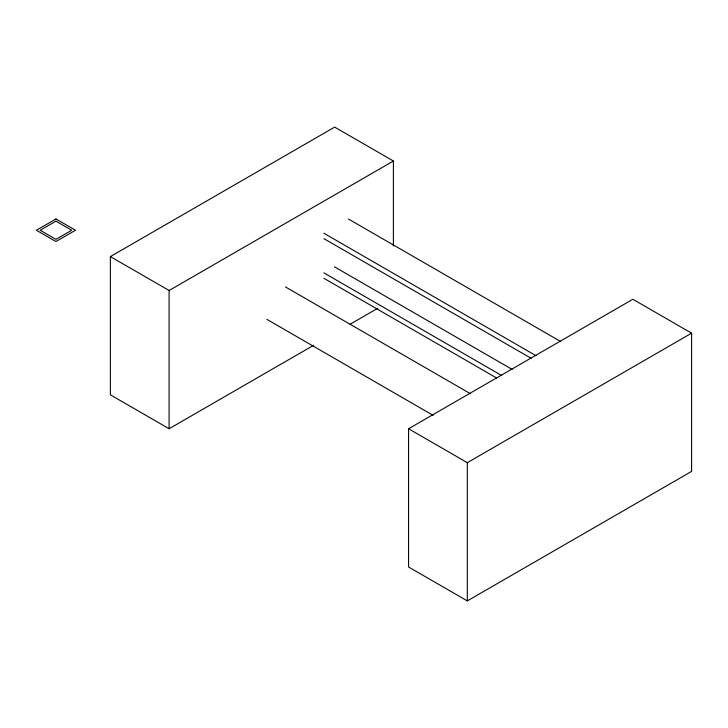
<?xml version="1.0" encoding="UTF-8"?>
<svg xmlns="http://www.w3.org/2000/svg" width="728" height="728" viewBox="0 0 728 728"><rect width="100%" height="100%" fill="white"/><g stroke="black" fill="none" stroke-linecap="round" stroke-linejoin="round"><path stroke-width="1.09" d="M313.723 345.245L169.105 428.737L110.374 394.822L110.374 256.593L334.671 127.1L393.402 161.015L393.402 245.991M110.374 256.593L169.105 290.508L393.402 161.015M350.113 324.233L377.659 308.326M408.572 428.756L632.869 299.263L691.6 333.178L691.6 471.407L467.312 600.9L408.572 566.985L408.572 428.756L467.312 462.671L691.6 333.178M348.475 219.037L560.624 341.514M323.878 233.233L536.026 355.719M323.878 238.629L531.112 358.276M334.407 266.794L512.175 369.433M323.878 272.873L501.647 375.512M323.878 278.269L496.733 378.069M285.449 286.923L470.479 393.748M266.839 319.337L433.169 415.37M467.312 462.671L467.312 600.9M169.105 290.508L169.105 428.737M55.947 218.964L36.4 230.248L55.947 241.541L75.503 230.248L55.947 218.964M55.947 221.148L40.186 230.248L55.947 239.348L71.717 230.248L55.947 221.148"/></g></svg>
